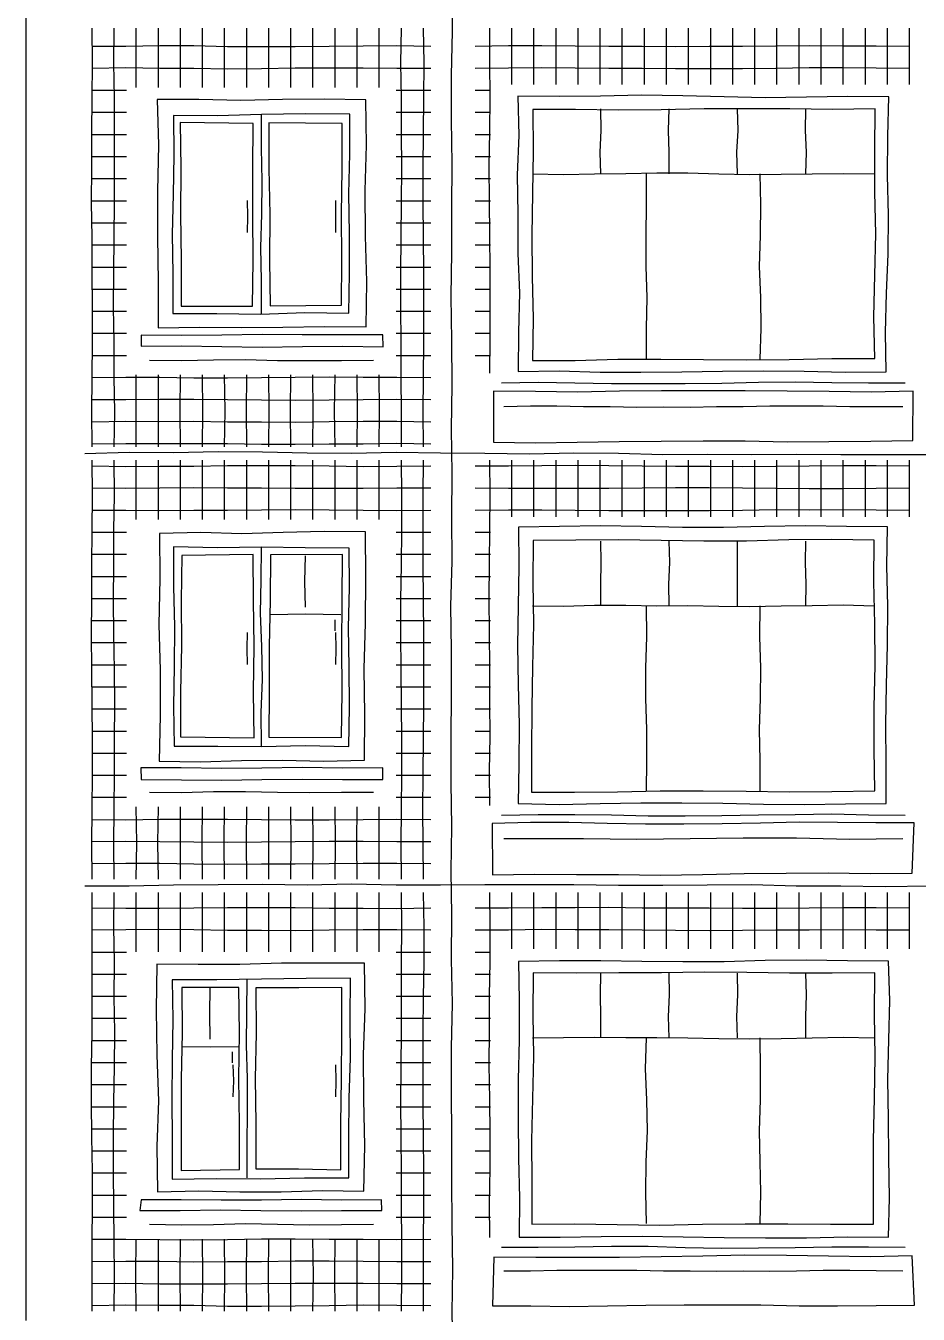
# Model space of a CAD drawing. Header units: millimetres. Extents: x 0 to 165, y 0 to 320.
# Drawn here: x 0 to 60.6, y 78.9 to 166.4 of the extents above; entities that cross this region are included whole.
import ezdxf

# ---------------------------------------------------------------- set-up
doc = ezdxf.new("R2010")
doc.units = ezdxf.units.MM
for name, color, linetype, true_color in [('01_KARKAS', 1, 'Continuous', 0xd62728), ('02_PROYOMY', 5, 'Continuous', 0x1f5fd6), ('03_BALKONY', 3, 'Continuous', 0x2ca02c), ('04_KLADKA', 32, 'Continuous', 0x8c5a2b)]:
    doc.layers.add(name, color=color, linetype=linetype, true_color=true_color)

msp = doc.modelspace()

# ---------------------------------------------------------------- linework, layer by layer
at = {"layer": '01_KARKAS'}
for points in [[(0, 169.057), (0, 166.038), (0, 163.019), (0, 160), (0, 156.981), (0, 153.962), (0, 150.943), (0, 147.925), (0, 144.906), (0, 141.887), (0, 138.868), (0, 135.849), (0, 132.83), (0, 129.811), (0, 126.792), (0, 123.774), (0, 120.755), (0, 117.736), (0, 114.717), (0, 111.698), (0, 108.679), (0, 105.66), (0, 102.642), (0, 99.623), (0, 96.604), (0, 93.585), (0, 90.566), (0, 87.547), (0, 84.528), (0, 81.509), (0, 78.491)], [(29.018, 76), (28.949, 79), (28.989, 82), (28.94, 85), (28.929, 88), (28.915, 91), (28.905, 94), (28.906, 97), (28.965, 100), (28.896, 103), (28.924, 106), (28.889, 109), (28.932, 112), (28.882, 115), (28.887, 118), (28.894, 121), (28.896, 124), (28.866, 127), (28.95, 130), (28.927, 133), (28.956, 136), (28.913, 139), (28.944, 142), (28.916, 145), (28.882, 148), (28.923, 151), (28.933, 154), (28.941, 157), (28.911, 160), (28.913, 163), (28.981, 166), (28.953, 169)], [(4, 137.333), (7.019, 137.439), (10.038, 137.416), (13.058, 137.472), (16.077, 137.443), (19.096, 137.389), (22.115, 137.369), (25.135, 137.425), (28.154, 137.392), (31.173, 137.362), (34.192, 137.317), (37.212, 137.389), (40.231, 137.369), (43.25, 137.276), (46.269, 137.303), (49.288, 137.264), (52.308, 137.297), (55.327, 137.269), (58.346, 137.282), (61.365, 137.274)], [(4, 108), (7.019, 107.986), (10.038, 108.061), (13.058, 108.082), (16.077, 108.099), (19.096, 108.05), (22.115, 108.125), (25.135, 108.056), (28.154, 108.07), (31.173, 108.088), (34.192, 108.077), (37.212, 108.074), (40.231, 108.04), (43.25, 108.044), (46.269, 108.058), (49.288, 108.075), (52.308, 107.988), (55.327, 107.999), (58.346, 107.937), (61.365, 107.988)]]:
    msp.add_lwpolyline(points, dxfattribs=at)
at = {"layer": '02_PROYOMY'}
for points in [[(23.09, 161.356), (20.258, 161.395), (17.425, 161.376), (14.592, 161.306), (11.76, 161.367), (8.927, 161.364)], [(8.927, 161.364), (9.011, 158.264), (8.94, 155.164), (8.952, 152.065), (8.997, 148.965), (8.981, 145.865)], [(23.104, 145.935), (23.153, 149.019), (23.058, 152.103), (23.046, 155.188), (23.126, 158.272), (23.09, 161.356)], [(10.02, 160.291), (10.045, 157.602), (10.016, 154.913), (9.939, 152.224), (9.973, 149.534), (9.981, 146.845)], [(21.991, 160.377), (18.998, 160.389), (16.005, 160.345), (13.013, 160.261), (10.02, 160.291)], [(16, 146.833), (16.003, 149.083), (15.968, 151.333), (16.017, 153.583), (16.052, 155.833), (16.002, 158.083), (16, 160.333)], [(21.929, 146.877), (21.985, 149.577), (21.988, 152.277), (21.935, 154.977), (21.992, 157.677), (21.991, 160.377)], [(15.449, 159.742), (10.492, 159.805)], [(10.492, 159.805), (10.527, 156.691), (10.5, 153.578), (10.545, 150.464), (10.558, 147.351)], [(15.397, 147.336), (15.438, 150.438), (15.422, 153.539), (15.42, 156.641), (15.449, 159.742)], [(21.475, 159.735), (16.504, 159.781)], [(16.504, 159.781), (16.507, 156.676), (16.573, 153.571), (16.551, 150.465), (16.596, 147.36)], [(21.444, 147.415), (21.456, 150.495), (21.434, 153.575), (21.49, 156.655), (21.475, 159.735)], [(15.05, 152.343), (15.083, 153.428), (15.05, 154.513)], [(21.05, 152.343), (21.06, 153.428), (21.05, 154.513)], [(10.558, 147.351), (15.397, 147.336)], [(16.596, 147.36), (21.444, 147.415)], [(9.981, 146.845), (12.968, 146.852), (15.955, 146.805), (18.942, 146.916), (21.929, 146.877)], [(7.84, 145.383), (7.825, 144.635)], [(24.243, 145.398), (21.509, 145.385), (18.775, 145.398), (16.042, 145.415), (13.308, 145.378), (10.574, 145.354), (7.84, 145.383)], [(8.981, 145.865), (11.805, 145.916), (14.63, 145.884), (17.455, 145.906), (20.279, 145.972), (23.104, 145.935)], [(24.254, 144.586), (24.243, 145.398)], [(7.825, 144.635), (10.563, 144.654), (13.301, 144.605), (16.039, 144.564), (18.777, 144.602), (21.516, 144.632), (24.254, 144.586)], [(8.4, 143.683), (10.571, 143.653), (12.743, 143.698), (14.914, 143.715), (17.086, 143.655), (19.257, 143.652), (21.429, 143.658), (23.6, 143.683)], [(9.089, 131.915), (9.092, 128.823), (9.027, 125.731), (9.128, 122.639), (9.12, 119.548), (9.063, 116.456)], [(23.064, 132.025), (20.269, 132.045), (17.474, 131.983), (14.679, 131.894), (11.883, 131.984), (9.089, 131.915)], [(23.006, 116.516), (23.015, 119.618), (22.978, 122.72), (23.075, 125.821), (23.091, 128.923), (23.064, 132.025)], [(10.039, 130.996), (10.036, 128.294), (10.093, 125.591), (10.064, 122.889), (10.026, 120.186), (10.079, 117.484)], [(21.954, 130.924), (18.975, 130.941), (15.997, 130.975), (13.017, 130.926), (10.039, 130.996)], [(10.594, 130.422), (10.556, 127.341), (10.562, 124.259), (10.507, 121.178), (10.499, 118.097)], [(15.429, 130.49), (10.594, 130.422)], [(15.507, 118.049), (15.455, 121.159), (15.507, 124.27), (15.455, 127.38), (15.429, 130.49)], [(16, 117.5), (15.975, 119.75), (16.066, 122), (16.034, 124.25), (15.946, 126.5), (15.97, 128.75), (16, 131)], [(16.609, 130.46), (16.602, 127.365), (16.518, 124.27), (16.519, 121.175), (16.495, 118.08)], [(21.507, 130.484), (16.609, 130.46)], [(19, 126.91), (18.954, 128.655), (19, 130.4)], [(21.432, 118.056), (21.486, 121.163), (21.451, 124.27), (21.484, 127.377), (21.507, 130.484)], [(21.936, 117.461), (21.98, 120.154), (21.951, 122.846), (21.915, 125.539), (21.981, 128.232), (21.954, 130.924)], [(16.6, 126.41), (19, 126.45), (21.4, 126.41)], [(21, 125.31), (21, 126.06)], [(15.05, 123.01), (15.023, 124.095), (15.05, 125.18)], [(21.05, 123.01), (21.065, 124.095), (21.05, 125.18)], [(10.499, 118.097), (15.507, 118.049)], [(16.495, 118.08), (21.432, 118.056)], [(10.079, 117.484), (13.043, 117.463), (16.007, 117.453), (18.972, 117.523), (21.936, 117.461)], [(9.063, 116.456), (11.852, 116.415), (14.64, 116.506), (17.429, 116.533), (20.218, 116.459), (23.006, 116.516)], [(24.242, 115.991), (21.502, 115.986), (18.762, 116.024), (16.023, 115.984), (13.283, 115.968), (10.544, 115.995), (7.804, 116.006)], [(7.804, 116.006), (7.839, 115.216)], [(24.23, 115.2), (24.242, 115.991)], [(7.839, 115.216), (10.57, 115.189), (13.302, 115.165), (16.034, 115.208), (18.766, 115.232), (21.498, 115.212), (24.23, 115.2)], [(8.4, 114.35), (10.571, 114.322), (12.743, 114.392), (14.914, 114.397), (17.086, 114.341), (19.257, 114.326), (21.429, 114.351), (23.6, 114.35)], [(8.897, 102.677), (8.843, 99.585), (8.89, 96.494), (9.001, 93.403), (8.889, 90.311), (8.94, 87.22)], [(22.986, 102.732), (20.168, 102.732), (17.351, 102.749), (14.533, 102.653), (11.715, 102.642), (8.897, 102.677)], [(22.948, 87.27), (23.029, 90.362), (22.944, 93.455), (22.923, 96.547), (23.049, 99.639), (22.986, 102.732)], [(9.941, 101.604), (9.981, 98.9), (9.939, 96.197), (9.916, 93.494), (9.944, 90.79), (9.937, 88.087)], [(22.053, 101.72), (19.025, 101.712), (15.997, 101.663), (12.969, 101.619), (9.941, 101.604)], [(15.04, 88.167), (15.021, 90.417), (15.063, 92.667), (15.058, 94.917), (14.99, 97.167), (15.014, 99.417), (15.04, 101.667)], [(21.927, 88.171), (21.937, 90.881), (21.965, 93.591), (22.038, 96.3), (22.02, 99.01), (22.053, 101.72)], [(10.595, 101.091), (10.623, 97.988), (10.552, 94.885), (10.546, 91.782), (10.544, 88.679)], [(14.461, 101.085), (10.595, 101.091)], [(12.52, 97.577), (12.487, 99.322), (12.52, 101.067)], [(14.519, 88.74), (14.508, 91.826), (14.475, 94.912), (14.516, 97.999), (14.461, 101.085)], [(15.611, 101.067), (15.639, 97.994), (15.584, 94.921), (15.612, 91.849), (15.611, 88.776)], [(21.447, 101.09), (18.529, 101.06), (15.611, 101.067)], [(21.4, 88.724), (21.398, 91.816), (21.428, 94.907), (21.462, 97.999), (21.447, 101.09)], [(10.6, 97.077), (12.52, 97.053), (14.44, 97.077)], [(14.04, 95.977), (14.04, 96.727)], [(14.09, 93.677), (14.122, 94.762), (14.09, 95.847)], [(21.05, 93.677), (21.062, 94.762), (21.05, 95.847)], [(10.544, 88.679), (14.519, 88.74)], [(15.611, 88.776), (18.506, 88.776), (21.4, 88.724)], [(9.937, 88.087), (12.934, 88.127), (15.932, 88.096), (18.929, 88.168), (21.927, 88.171)], [(7.833, 86.685), (7.744, 85.944)], [(24.154, 86.671), (21.434, 86.652), (18.713, 86.694), (15.993, 86.665), (13.273, 86.647), (10.553, 86.683), (7.833, 86.685)], [(8.94, 87.22), (11.741, 87.292), (14.543, 87.23), (17.345, 87.209), (20.146, 87.304), (22.948, 87.27)], [(24.177, 85.957), (24.154, 86.671)], [(7.744, 85.944), (10.483, 85.957), (13.222, 85.989), (15.961, 85.946), (18.7, 85.93), (21.439, 85.957), (24.177, 85.957)], [(8.4, 85.017), (10.571, 84.984), (12.743, 85.003), (14.914, 85.062), (17.086, 85.02), (19.257, 84.989), (21.429, 85.002), (23.6, 85.017)]]:
    msp.add_lwpolyline(points, dxfattribs=at)
at = {"layer": '03_BALKONY'}
for points in [[(33.416, 161.606), (33.481, 158.936), (33.365, 156.266), (33.398, 153.596), (33.414, 150.925), (33.514, 148.256), (33.446, 145.585), (33.439, 142.915)], [(58.598, 161.56), (55.8, 161.575), (53.002, 161.521), (50.204, 161.494), (47.406, 161.559), (44.608, 161.622), (41.81, 161.655), (39.012, 161.6), (36.214, 161.566), (33.416, 161.606)], [(58.402, 142.875), (58.369, 145.545), (58.437, 148.214), (58.546, 150.882), (58.561, 153.552), (58.507, 156.222), (58.536, 158.891), (58.598, 161.56)], [(34.419, 160.684), (34.455, 157.846), (34.411, 155.007), (34.363, 152.169), (34.385, 149.331), (34.444, 146.493), (34.394, 143.655)], [(57.675, 160.726), (54.768, 160.703), (51.861, 160.744), (48.954, 160.741), (46.047, 160.733), (43.14, 160.679), (40.233, 160.649), (37.326, 160.693), (34.419, 160.684)], [(39.04, 156.333), (39.006, 157.8), (39.066, 159.267), (39.04, 160.733)], [(43.68, 156.333), (43.684, 157.8), (43.642, 159.267), (43.68, 160.733)], [(48.32, 156.333), (48.271, 157.8), (48.36, 159.267), (48.32, 160.733)], [(52.96, 156.333), (53.006, 157.8), (52.929, 159.267), (52.96, 160.733)], [(57.632, 143.789), (57.58, 146.612), (57.636, 149.435), (57.707, 152.257), (57.649, 155.08), (57.635, 157.903), (57.675, 160.726)], [(34.4, 156.333), (36.509, 156.285), (38.618, 156.314), (40.727, 156.35), (42.836, 156.392), (44.945, 156.384), (47.055, 156.326), (49.164, 156.285), (51.273, 156.296), (53.382, 156.322), (55.491, 156.346), (57.6, 156.333)], [(42.133, 143.733), (42.145, 145.833), (42.179, 147.933), (42.121, 150.033), (42.109, 152.133), (42.141, 154.233), (42.133, 156.333)], [(49.867, 143.733), (49.917, 145.833), (49.899, 147.933), (49.818, 150.033), (49.879, 152.133), (49.901, 154.233), (49.867, 156.333)], [(34.394, 143.655), (37.299, 143.648), (40.203, 143.737), (43.108, 143.754), (46.013, 143.724), (48.918, 143.701), (51.823, 143.712), (54.727, 143.778), (57.632, 143.789)], [(33.439, 142.915), (36.213, 142.953), (38.986, 142.85), (41.76, 142.869), (44.534, 142.895), (47.308, 142.931), (50.081, 142.943), (52.855, 142.924), (55.629, 142.858), (58.402, 142.875)], [(32.3, 142.133), (34.791, 142.179), (37.282, 142.134), (39.773, 142.102), (42.264, 142.099), (44.755, 142.094), (47.245, 142.125), (49.736, 142.18), (52.227, 142.207), (54.718, 142.153), (57.209, 142.146), (59.7, 142.133)], [(31.765, 141.571), (31.747, 138.1)], [(60.235, 141.566), (57.388, 141.509), (54.541, 141.545), (51.694, 141.561), (48.847, 141.593), (46, 141.591), (43.153, 141.583), (40.306, 141.573), (37.459, 141.499), (34.612, 141.559), (31.765, 141.571)], [(60.224, 138.218), (60.235, 141.566)], [(32.45, 140.533), (34.257, 140.584), (36.063, 140.58), (37.87, 140.535), (39.677, 140.541), (41.483, 140.485), (43.29, 140.511), (45.097, 140.496), (46.903, 140.53), (48.71, 140.538), (50.517, 140.571), (52.323, 140.576), (54.13, 140.575), (55.937, 140.538), (57.743, 140.537), (59.55, 140.533)], [(31.747, 138.1), (34.595, 138.057), (37.442, 138.109), (40.29, 138.156), (43.137, 138.175), (45.985, 138.189), (48.833, 138.189), (51.681, 138.142), (54.528, 138.156), (57.376, 138.188), (60.224, 138.218)], [(33.445, 132.349), (33.48, 129.669), (33.432, 126.988), (33.391, 124.308), (33.422, 121.627), (33.491, 118.947), (33.464, 116.266), (33.432, 113.586)], [(58.506, 132.365), (55.721, 132.384), (52.937, 132.438), (50.152, 132.379), (47.368, 132.318), (44.583, 132.327), (41.799, 132.38), (39.014, 132.419), (36.23, 132.384), (33.445, 132.349)], [(58.42, 113.589), (58.403, 116.271), (58.385, 118.954), (58.427, 121.636), (58.511, 124.318), (58.527, 127), (58.448, 129.683), (58.506, 132.365)], [(34.453, 131.425), (34.424, 128.581), (34.472, 125.736), (34.392, 122.892), (34.351, 120.047), (34.338, 117.203), (34.343, 114.358)], [(57.602, 131.458), (54.708, 131.496), (51.815, 131.472), (48.921, 131.4), (46.027, 131.396), (43.134, 131.426), (40.24, 131.483), (37.347, 131.451), (34.453, 131.425)], [(39.04, 127), (39.046, 128.467), (39.055, 129.933), (39.04, 131.4)], [(43.68, 127), (43.658, 128.467), (43.717, 129.933), (43.68, 131.4)], [(48.32, 127), (48.311, 128.467), (48.319, 129.933), (48.32, 131.4)], [(52.96, 127), (52.971, 128.467), (52.93, 129.933), (52.96, 131.4)], [(57.64, 114.441), (57.608, 117.277), (57.592, 120.114), (57.667, 122.95), (57.637, 125.786), (57.569, 128.622), (57.602, 131.458)], [(34.4, 127), (36.509, 126.976), (38.618, 127.035), (40.727, 127.038), (42.836, 127.007), (44.945, 127.011), (47.055, 126.974), (49.164, 126.954), (51.273, 126.998), (53.382, 127.013), (55.491, 127.063), (57.6, 127)], [(42.133, 114.4), (42.153, 116.5), (42.173, 118.6), (42.103, 120.7), (42.085, 122.8), (42.165, 124.9), (42.133, 127)], [(49.867, 114.4), (49.855, 116.5), (49.815, 118.6), (49.886, 120.7), (49.903, 122.8), (49.839, 124.9), (49.867, 127)], [(34.343, 114.358), (37.256, 114.352), (40.168, 114.381), (43.08, 114.44), (45.992, 114.435), (48.904, 114.412), (51.816, 114.374), (54.728, 114.404), (57.64, 114.441)], [(32.3, 112.8), (34.791, 112.824), (37.282, 112.836), (39.773, 112.81), (42.264, 112.751), (44.755, 112.74), (47.245, 112.767), (49.736, 112.811), (52.227, 112.84), (54.718, 112.876), (57.209, 112.822), (59.7, 112.8)], [(33.432, 113.586), (36.209, 113.519), (38.985, 113.571), (41.761, 113.635), (44.538, 113.628), (47.314, 113.615), (50.091, 113.537), (52.867, 113.518), (55.643, 113.563), (58.42, 113.589)], [(60.312, 112.262), (57.707, 112.262), (55.101, 112.283), (52.496, 112.316), (49.891, 112.249), (47.285, 112.204), (44.68, 112.174), (42.075, 112.189), (39.47, 112.226), (36.864, 112.287), (34.259, 112.3), (31.654, 112.222)], [(31.654, 112.222), (31.697, 108.731)], [(60.173, 108.844), (60.312, 112.262)], [(32.45, 111.2), (34.257, 111.216), (36.063, 111.205), (37.87, 111.195), (39.677, 111.18), (41.483, 111.157), (43.29, 111.185), (45.097, 111.204), (46.903, 111.229), (48.71, 111.253), (50.517, 111.259), (52.323, 111.242), (54.13, 111.198), (55.937, 111.168), (57.743, 111.186), (59.55, 111.2)], [(31.697, 108.731), (34.545, 108.786), (37.392, 108.755), (40.24, 108.756), (43.088, 108.72), (45.935, 108.762), (48.782, 108.828), (51.63, 108.856), (54.477, 108.878), (57.325, 108.829), (60.173, 108.844)], [(33.449, 102.862), (33.506, 100.189), (33.486, 97.515), (33.428, 94.841), (33.428, 92.168), (33.459, 89.494), (33.509, 86.821), (33.486, 84.147)], [(58.574, 102.885), (55.782, 102.893), (52.99, 102.943), (50.199, 102.917), (47.407, 102.823), (44.615, 102.839), (41.824, 102.862), (39.032, 102.898), (36.24, 102.905), (33.449, 102.862)], [(58.575, 84.144), (58.643, 86.821), (58.586, 89.499), (58.563, 92.176), (58.535, 94.853), (58.584, 97.53), (58.652, 100.208), (58.574, 102.885)], [(34.457, 102.093), (34.419, 99.248), (34.471, 96.402), (34.395, 93.557), (34.342, 90.712), (34.349, 87.866), (34.347, 85.021)], [(57.645, 102.09), (54.747, 102.053), (51.848, 102.057), (48.95, 102.103), (46.051, 102.13), (43.153, 102.092), (40.254, 102.078), (37.356, 102.054), (34.457, 102.093)], [(39.04, 97.667), (39.047, 99.133), (39.018, 100.6), (39.04, 102.067)], [(43.68, 97.667), (43.636, 99.133), (43.694, 100.6), (43.68, 102.067)], [(48.32, 97.667), (48.267, 99.133), (48.342, 100.6), (48.32, 102.067)], [(52.96, 97.667), (52.96, 99.133), (52.994, 100.6), (52.96, 102.067)], [(57.543, 85.03), (57.56, 87.874), (57.549, 90.717), (57.621, 93.56), (57.667, 96.403), (57.61, 99.247), (57.645, 102.09)], [(34.4, 97.667), (36.509, 97.699), (38.618, 97.716), (40.727, 97.705), (42.836, 97.705), (44.945, 97.668), (47.055, 97.632), (49.164, 97.606), (51.273, 97.638), (53.382, 97.678), (55.491, 97.712), (57.6, 97.667)], [(42.133, 85.067), (42.094, 87.167), (42.115, 89.267), (42.2, 91.367), (42.166, 93.467), (42.072, 95.567), (42.133, 97.667)], [(49.867, 85.067), (49.905, 87.167), (49.854, 89.267), (49.813, 91.367), (49.873, 93.467), (49.886, 95.567), (49.867, 97.667)], [(34.347, 85.021), (37.246, 85.042), (40.146, 85.004), (43.045, 84.966), (45.945, 85.036), (48.844, 85.044), (51.744, 85.052), (54.644, 85.017), (57.543, 85.03)], [(33.486, 84.147), (36.274, 84.139), (39.062, 84.188), (41.849, 84.206), (44.637, 84.169), (47.424, 84.13), (50.212, 84.093), (53, 84.093), (55.787, 84.166), (58.575, 84.144)], [(32.3, 83.467), (34.791, 83.456), (37.282, 83.493), (39.773, 83.54), (42.264, 83.522), (44.755, 83.435), (47.245, 83.396), (49.736, 83.41), (52.227, 83.44), (54.718, 83.495), (57.209, 83.496), (59.7, 83.467)], [(31.778, 82.778), (31.678, 79.488)], [(60.174, 82.881), (57.335, 82.816), (54.495, 82.856), (51.655, 82.889), (48.816, 82.912), (45.976, 82.843), (43.137, 82.811), (40.297, 82.76), (37.457, 82.767), (34.618, 82.773), (31.778, 82.778)], [(60.328, 79.521), (60.174, 82.881)], [(32.45, 81.867), (34.257, 81.862), (36.063, 81.904), (37.87, 81.901), (39.677, 81.899), (41.483, 81.91), (43.29, 81.852), (45.097, 81.854), (46.903, 81.825), (48.71, 81.846), (50.517, 81.829), (52.323, 81.853), (54.13, 81.907), (55.937, 81.892), (57.743, 81.889), (59.55, 81.867)], [(31.678, 79.488), (34.283, 79.486), (36.887, 79.427), (39.492, 79.482), (42.096, 79.529), (44.701, 79.542), (47.305, 79.545), (49.91, 79.549), (52.514, 79.486), (55.119, 79.492), (57.723, 79.5), (60.328, 79.521)]]:
    msp.add_lwpolyline(points, dxfattribs=at)
at = {"layer": '04_KLADKA'}
for points in [[(4.5, 137.783), (4.474, 140.153), (4.51, 142.522), (4.535, 144.892), (4.524, 147.261), (4.498, 149.631), (4.497, 152), (4.47, 154.369), (4.479, 156.739), (4.493, 159.108), (4.516, 161.478), (4.533, 163.847), (4.5, 166.217)], [(6, 137.783), (6.04, 140.153), (6.001, 142.522), (6.001, 144.892), (5.965, 147.261), (5.974, 149.631), (5.992, 152), (6.015, 154.369), (6.03, 156.739), (6.029, 159.108), (6.02, 161.478), (5.987, 163.847), (6, 166.217)], [(7.5, 162.183), (7.5, 166.217)], [(9, 162.183), (9, 166.217)], [(10.5, 162.183), (10.5, 166.217)], [(12, 162.183), (12, 166.217)], [(13.5, 162.183), (13.5, 166.217)], [(15, 162.183), (15, 166.217)], [(16.5, 162.183), (16.5, 166.217)], [(18, 162.183), (18, 166.217)], [(19.5, 162.183), (19.5, 166.217)], [(21, 162.183), (21, 166.217)], [(22.5, 162.183), (22.5, 166.217)], [(24, 162.183), (24, 166.217)], [(25.5, 137.783), (25.515, 140.153), (25.488, 142.522), (25.491, 144.892), (25.466, 147.261), (25.472, 149.631), (25.493, 152), (25.509, 154.369), (25.523, 156.739), (25.516, 159.108), (25.499, 161.478), (25.468, 163.847), (25.5, 166.217)], [(27, 137.783), (26.981, 140.153), (27.01, 142.522), (27.021, 144.892), (27.022, 147.261), (27.025, 149.631), (26.997, 152), (26.973, 154.369), (26.975, 156.739), (27, 159.108), (27.026, 161.478), (27.041, 163.847), (27, 166.217)], [(31.5, 142.783), (31.531, 145.127), (31.532, 147.47), (31.522, 149.813), (31.495, 152.157), (31.478, 154.5), (31.471, 156.843), (31.504, 159.187), (31.53, 161.53), (31.515, 163.873), (31.5, 166.217)], [(33, 162.383), (33, 166.217)], [(34.5, 162.383), (34.5, 166.217)], [(36, 162.383), (36, 166.217)], [(37.5, 162.383), (37.5, 166.217)], [(39, 162.383), (39, 166.217)], [(40.5, 162.383), (40.5, 166.217)], [(42, 162.383), (42, 166.217)], [(43.5, 162.383), (43.5, 166.217)], [(45, 162.383), (45, 166.217)], [(46.5, 162.383), (46.5, 166.217)], [(48, 162.383), (48, 166.217)], [(49.5, 162.383), (49.5, 166.217)], [(51, 162.383), (51, 166.217)], [(52.5, 162.383), (52.5, 166.217)], [(54, 162.383), (54, 166.217)], [(55.5, 162.383), (55.5, 166.217)], [(57, 162.383), (57, 166.217)], [(58.5, 162.383), (58.5, 166.217)], [(60, 162.383), (60, 166.217)], [(4.5, 165), (6.8, 165.002), (9.1, 165.038), (11.4, 165.032), (13.7, 164.979), (16, 164.971), (18.3, 164.977), (20.6, 164.987), (22.9, 165.015), (25.2, 165.042), (27.5, 165)], [(30.5, 165), (32.769, 165.029), (35.038, 165.045), (37.308, 165.01), (39.577, 164.999), (41.846, 164.988), (44.115, 164.966), (46.385, 164.98), (48.654, 165.001), (50.923, 165.017), (53.192, 165.037), (55.462, 165.02), (57.731, 165.005), (60, 165)], [(4.5, 163.5), (6.8, 163.541), (9.1, 163.505), (11.4, 163.494), (13.7, 163.459), (16, 163.482), (18.3, 163.518), (20.6, 163.53), (22.9, 163.531), (25.2, 163.499), (27.5, 163.5)], [(30.5, 163.5), (32.769, 163.52), (35.038, 163.545), (37.308, 163.525), (39.577, 163.492), (41.846, 163.492), (44.115, 163.47), (46.385, 163.469), (48.654, 163.475), (50.923, 163.506), (53.192, 163.536), (55.462, 163.542), (57.731, 163.528), (60, 163.5)], [(4.5, 162), (6.85, 162)], [(25.15, 162), (27.5, 162)], [(30.5, 162), (31.55, 162)], [(4.5, 160.5), (6.85, 160.5)], [(25.15, 160.5), (27.5, 160.5)], [(30.5, 160.5), (31.55, 160.5)], [(4.5, 159), (6.85, 159)], [(25.15, 159), (27.5, 159)], [(30.5, 159), (31.55, 159)], [(4.5, 157.5), (6.85, 157.5)], [(25.15, 157.5), (27.5, 157.5)], [(30.5, 157.5), (31.55, 157.5)], [(4.5, 156), (6.85, 156)], [(25.15, 156), (27.5, 156)], [(30.5, 156), (31.55, 156)], [(4.5, 154.5), (6.85, 154.5)], [(25.15, 154.5), (27.5, 154.5)], [(30.5, 154.5), (31.55, 154.5)], [(4.5, 153), (6.85, 153)], [(25.15, 153), (27.5, 153)], [(30.5, 153), (31.55, 153)], [(4.5, 151.5), (6.85, 151.5)], [(25.15, 151.5), (27.5, 151.5)], [(30.5, 151.5), (31.55, 151.5)], [(4.5, 150), (6.85, 150)], [(25.15, 150), (27.5, 150)], [(30.5, 150), (31.55, 150)], [(4.5, 148.5), (6.85, 148.5)], [(25.15, 148.5), (27.5, 148.5)], [(30.5, 148.5), (31.55, 148.5)], [(4.5, 147), (6.85, 147)], [(25.15, 147), (27.5, 147)], [(30.5, 147), (31.55, 147)], [(4.5, 145.5), (6.85, 145.5)], [(25.15, 145.5), (27.5, 145.5)], [(30.5, 145.5), (31.55, 145.5)], [(4.5, 144), (6.85, 144)], [(25.15, 144), (27.5, 144)], [(30.5, 144), (31.55, 144)], [(7.5, 137.783), (7.484, 140.233), (7.5, 142.683)], [(9, 137.783), (9.013, 140.233), (9, 142.683)], [(10.5, 137.783), (10.48, 140.233), (10.5, 142.683)], [(12, 137.783), (12.025, 140.233), (12, 142.683)], [(13.5, 137.783), (13.529, 140.233), (13.5, 142.683)], [(15, 137.783), (14.99, 140.233), (15, 142.683)], [(16.5, 137.783), (16.523, 140.233), (16.5, 142.683)], [(18, 137.783), (17.972, 140.233), (18, 142.683)], [(19.5, 137.783), (19.519, 140.233), (19.5, 142.683)], [(21, 137.783), (20.963, 140.233), (21, 142.683)], [(22.5, 137.783), (22.512, 140.233), (22.5, 142.683)], [(24, 137.783), (24.011, 140.233), (24, 142.683)], [(4.5, 142.5), (6.8, 142.528), (9.1, 142.53), (11.4, 142.477), (13.7, 142.48), (16, 142.49), (18.3, 142.513), (20.6, 142.539), (22.9, 142.519), (25.2, 142.515), (27.5, 142.5)], [(4.5, 141), (6.8, 140.997), (9.1, 141.03), (11.4, 141.039), (13.7, 141.004), (16, 140.982), (18.3, 140.963), (20.6, 140.991), (22.9, 141.006), (25.2, 141.019), (27.5, 141)], [(4.5, 139.5), (6.8, 139.526), (9.1, 139.522), (11.4, 139.528), (13.7, 139.484), (16, 139.485), (18.3, 139.46), (20.6, 139.506), (22.9, 139.527), (25.2, 139.54), (27.5, 139.5)], [(4.5, 138), (6.8, 138.014), (9.1, 138.029), (11.4, 138.022), (13.7, 138.014), (16, 137.968), (18.3, 137.974), (20.6, 137.989), (22.9, 138.004), (25.2, 138.037), (27.5, 138)], [(4.5, 108.45), (4.484, 110.819), (4.513, 113.189), (4.523, 115.558), (4.526, 117.928), (4.504, 120.297), (4.487, 122.667), (4.462, 125.036), (4.488, 127.406), (4.482, 129.775), (4.51, 132.144), (4.525, 134.514), (4.5, 136.883)], [(4.5, 136.5), (6.8, 136.468), (9.1, 136.473), (11.4, 136.473), (13.7, 136.527), (16, 136.52), (18.3, 136.521), (20.6, 136.505), (22.9, 136.468), (25.2, 136.47), (27.5, 136.5)], [(6, 108.45), (5.985, 110.819), (5.997, 113.189), (6.023, 115.558), (6.018, 117.928), (6.042, 120.297), (6.022, 122.667), (5.987, 125.036), (5.962, 127.406), (5.969, 129.775), (5.979, 132.144), (6.017, 134.514), (6, 136.883)], [(7.5, 132.85), (7.5, 136.883)], [(9, 132.85), (9, 136.883)], [(10.5, 132.85), (10.5, 136.883)], [(12, 132.85), (12, 136.883)], [(13.5, 132.85), (13.5, 136.883)], [(15, 132.85), (15, 136.883)], [(16.5, 132.85), (16.5, 136.883)], [(18, 132.85), (18, 136.883)], [(19.5, 132.85), (19.5, 136.883)], [(21, 132.85), (21, 136.883)], [(22.5, 132.85), (22.5, 136.883)], [(24, 132.85), (24, 136.883)], [(25.5, 108.45), (25.493, 110.819), (25.508, 113.189), (25.532, 115.558), (25.524, 117.928), (25.513, 120.297), (25.492, 122.667), (25.474, 125.036), (25.467, 127.406), (25.501, 129.775), (25.532, 132.144), (25.537, 134.514), (25.5, 136.883)], [(27, 108.45), (26.978, 110.819), (26.963, 113.189), (26.971, 115.558), (27.012, 117.928), (27.022, 120.297), (27.027, 122.667), (27.031, 125.036), (26.992, 127.406), (26.99, 129.775), (26.986, 132.144), (26.968, 134.514), (27, 136.883)], [(30.5, 136.5), (32.769, 136.501), (35.038, 136.53), (37.308, 136.544), (39.577, 136.524), (41.846, 136.508), (44.115, 136.484), (46.385, 136.486), (48.654, 136.463), (50.923, 136.478), (53.192, 136.501), (55.462, 136.535), (57.731, 136.519), (60, 136.5)], [(31.5, 113.45), (31.477, 115.793), (31.527, 118.137), (31.514, 120.48), (31.511, 122.823), (31.493, 125.167), (31.467, 127.51), (31.486, 129.853), (31.496, 132.197), (31.526, 134.54), (31.5, 136.883)], [(33, 133.05), (33, 136.883)], [(34.5, 133.05), (34.5, 136.883)], [(36, 133.05), (36, 136.883)], [(37.5, 133.05), (37.5, 136.883)], [(39, 133.05), (39, 136.883)], [(40.5, 133.05), (40.5, 136.883)], [(42, 133.05), (42, 136.883)], [(43.5, 133.05), (43.5, 136.883)], [(45, 133.05), (45, 136.883)], [(46.5, 133.05), (46.5, 136.883)], [(48, 133.05), (48, 136.883)], [(49.5, 133.05), (49.5, 136.883)], [(51, 133.05), (51, 136.883)], [(52.5, 133.05), (52.5, 136.883)], [(54, 133.05), (54, 136.883)], [(55.5, 133.05), (55.5, 136.883)], [(57, 133.05), (57, 136.883)], [(58.5, 133.05), (58.5, 136.883)], [(60, 133.05), (60, 136.883)], [(4.5, 135), (6.8, 134.99), (9.1, 135.017), (11.4, 135.033), (13.7, 135.018), (16, 134.999), (18.3, 134.981), (20.6, 134.985), (22.9, 134.994), (25.2, 135.011), (27.5, 135)], [(30.5, 135), (32.769, 134.985), (35.038, 134.986), (37.308, 134.983), (39.577, 134.988), (41.846, 135.003), (44.115, 135.027), (46.385, 135.022), (48.654, 135.005), (50.923, 134.998), (53.192, 134.975), (55.462, 134.968), (57.731, 134.982), (60, 135)], [(4.5, 133.5), (6.8, 133.495), (9.1, 133.461), (11.4, 133.493), (13.7, 133.504), (16, 133.522), (18.3, 133.531), (20.6, 133.508), (22.9, 133.485), (25.2, 133.476), (27.5, 133.5)], [(30.5, 133.5), (32.769, 133.518), (35.038, 133.514), (37.308, 133.501), (39.577, 133.479), (41.846, 133.469), (44.115, 133.475), (46.385, 133.475), (48.654, 133.496), (50.923, 133.531), (53.192, 133.52), (55.462, 133.529), (57.731, 133.511), (60, 133.5)], [(4.5, 132), (6.85, 132)], [(25.15, 132), (27.5, 132)], [(30.5, 132), (31.55, 132)], [(4.5, 130.5), (6.85, 130.5)], [(25.15, 130.5), (27.5, 130.5)], [(30.5, 130.5), (31.55, 130.5)], [(4.5, 129), (6.85, 129)], [(25.15, 129), (27.5, 129)], [(30.5, 129), (31.55, 129)], [(4.5, 127.5), (6.85, 127.5)], [(25.15, 127.5), (27.5, 127.5)], [(30.5, 127.5), (31.55, 127.5)], [(4.5, 126), (6.85, 126)], [(25.15, 126), (27.5, 126)], [(30.5, 126), (31.55, 126)], [(4.5, 124.5), (6.85, 124.5)], [(25.15, 124.5), (27.5, 124.5)], [(30.5, 124.5), (31.55, 124.5)], [(4.5, 123), (6.85, 123)], [(25.15, 123), (27.5, 123)], [(30.5, 123), (31.55, 123)], [(4.5, 121.5), (6.85, 121.5)], [(25.15, 121.5), (27.5, 121.5)], [(30.5, 121.5), (31.55, 121.5)], [(4.5, 120), (6.85, 120)], [(25.15, 120), (27.5, 120)], [(30.5, 120), (31.55, 120)], [(4.5, 118.5), (6.85, 118.5)], [(25.15, 118.5), (27.5, 118.5)], [(30.5, 118.5), (31.55, 118.5)], [(4.5, 117), (6.85, 117)], [(25.15, 117), (27.5, 117)], [(30.5, 117), (31.55, 117)], [(4.5, 115.5), (6.85, 115.5)], [(25.15, 115.5), (27.5, 115.5)], [(30.5, 115.5), (31.55, 115.5)], [(4.5, 114), (6.85, 114)], [(25.15, 114), (27.5, 114)], [(30.5, 114), (31.55, 114)], [(7.5, 108.45), (7.531, 110.9), (7.5, 113.35)], [(9, 108.45), (8.971, 110.9), (9, 113.35)], [(10.5, 108.45), (10.508, 110.9), (10.5, 113.35)], [(12, 108.45), (11.975, 110.9), (12, 113.35)], [(13.5, 108.45), (13.466, 110.9), (13.5, 113.35)], [(15, 108.45), (14.976, 110.9), (15, 113.35)], [(16.5, 108.45), (16.496, 110.9), (16.5, 113.35)], [(18, 108.45), (18.026, 110.9), (18, 113.35)], [(19.5, 108.45), (19.505, 110.9), (19.5, 113.35)], [(21, 108.45), (21.036, 110.9), (21, 113.35)], [(22.5, 108.45), (22.468, 110.9), (22.5, 113.35)], [(24, 108.45), (23.983, 110.9), (24, 113.35)], [(4.5, 112.5), (6.8, 112.482), (9.1, 112.511), (11.4, 112.515), (13.7, 112.518), (16, 112.485), (18.3, 112.463), (20.6, 112.472), (22.9, 112.506), (25.2, 112.521), (27.5, 112.5)], [(4.5, 111), (6.8, 111.014), (9.1, 111.011), (11.4, 110.97), (13.7, 110.962), (16, 110.989), (18.3, 110.999), (20.6, 111.025), (22.9, 111.018), (25.2, 111.01), (27.5, 111)], [(4.5, 109.5), (6.8, 109.521), (9.1, 109.528), (11.4, 109.496), (13.7, 109.468), (16, 109.482), (18.3, 109.492), (20.6, 109.517), (22.9, 109.534), (25.2, 109.522), (27.5, 109.5)], [(4.5, 79.117), (4.5, 81.486), (4.517, 83.856), (4.534, 86.225), (4.523, 88.594), (4.48, 90.964), (4.473, 93.333), (4.46, 95.703), (4.499, 98.072), (4.509, 100.442), (4.518, 102.811), (4.516, 105.181), (4.5, 107.55)], [(6, 79.117), (6.016, 81.486), (6.007, 83.856), (5.983, 86.225), (5.962, 88.594), (5.958, 90.964), (5.975, 93.333), (6.02, 95.703), (6.041, 98.072), (6.012, 100.442), (6.025, 102.811), (5.977, 105.181), (6, 107.55)], [(7.5, 103.517), (7.5, 107.55)], [(9, 103.517), (9, 107.55)], [(10.5, 103.517), (10.5, 107.55)], [(12, 103.517), (12, 107.55)], [(13.5, 103.517), (13.5, 107.55)], [(15, 103.517), (15, 107.55)], [(16.5, 103.517), (16.5, 107.55)], [(18, 103.517), (18, 107.55)], [(19.5, 103.517), (19.5, 107.55)], [(21, 103.517), (21, 107.55)], [(22.5, 103.517), (22.5, 107.55)], [(24, 103.517), (24, 107.55)], [(25.5, 79.117), (25.538, 81.486), (25.522, 83.856), (25.502, 86.225), (25.504, 88.594), (25.487, 90.964), (25.464, 93.333), (25.486, 95.703), (25.519, 98.072), (25.512, 100.442), (25.513, 102.811), (25.526, 105.181), (25.5, 107.55)], [(27, 79.117), (27.011, 81.486), (27.01, 83.856), (27.023, 86.225), (27.028, 88.594), (27.012, 90.964), (26.97, 93.333), (26.97, 95.703), (26.975, 98.072), (27.009, 100.442), (27.037, 102.811), (27.043, 105.181), (27, 107.55)], [(31.5, 84.117), (31.49, 86.46), (31.525, 88.803), (31.533, 91.147), (31.505, 93.49), (31.471, 95.833), (31.472, 98.177), (31.477, 100.52), (31.53, 102.863), (31.518, 105.207), (31.5, 107.55)], [(33, 103.717), (33, 107.55)], [(34.5, 103.717), (34.5, 107.55)], [(36, 103.717), (36, 107.55)], [(37.5, 103.717), (37.5, 107.55)], [(39, 103.717), (39, 107.55)], [(40.5, 103.717), (40.5, 107.55)], [(42, 103.717), (42, 107.55)], [(43.5, 103.717), (43.5, 107.55)], [(45, 103.717), (45, 107.55)], [(46.5, 103.717), (46.5, 107.55)], [(48, 103.717), (48, 107.55)], [(49.5, 103.717), (49.5, 107.55)], [(51, 103.717), (51, 107.55)], [(52.5, 103.717), (52.5, 107.55)], [(54, 103.717), (54, 107.55)], [(55.5, 103.717), (55.5, 107.55)], [(57, 103.717), (57, 107.55)], [(58.5, 103.717), (58.5, 107.55)], [(60, 103.717), (60, 107.55)], [(4.5, 106.5), (6.8, 106.48), (9.1, 106.484), (11.4, 106.489), (13.7, 106.528), (16, 106.529), (18.3, 106.532), (20.6, 106.48), (22.9, 106.471), (25.2, 106.463), (27.5, 106.5)], [(30.5, 106.5), (32.769, 106.501), (35.038, 106.524), (37.308, 106.518), (39.577, 106.54), (41.846, 106.51), (44.115, 106.501), (46.385, 106.488), (48.654, 106.485), (50.923, 106.477), (53.192, 106.489), (55.462, 106.531), (57.731, 106.523), (60, 106.5)], [(4.5, 105), (6.8, 105.035), (9.1, 105.043), (11.4, 105.025), (13.7, 104.987), (16, 104.984), (18.3, 104.97), (20.6, 105.012), (22.9, 105.02), (25.2, 105.021), (27.5, 105)], [(30.5, 105), (32.769, 105.016), (35.038, 105.04), (37.308, 105.017), (39.577, 105.028), (41.846, 104.998), (44.115, 104.986), (46.385, 104.961), (48.654, 104.986), (50.923, 104.998), (53.192, 105.005), (55.462, 105.031), (57.731, 105.009), (60, 105)], [(4.5, 103.5), (6.85, 103.5)], [(25.15, 103.5), (27.5, 103.5)], [(30.5, 103.5), (31.55, 103.5)], [(4.5, 102), (6.85, 102)], [(25.15, 102), (27.5, 102)], [(30.5, 102), (31.55, 102)], [(4.5, 100.5), (6.85, 100.5)], [(25.15, 100.5), (27.5, 100.5)], [(30.5, 100.5), (31.55, 100.5)], [(4.5, 99), (6.85, 99)], [(25.15, 99), (27.5, 99)], [(30.5, 99), (31.55, 99)], [(4.5, 97.5), (6.85, 97.5)], [(25.15, 97.5), (27.5, 97.5)], [(30.5, 97.5), (31.55, 97.5)], [(4.5, 96), (6.85, 96)], [(25.15, 96), (27.5, 96)], [(30.5, 96), (31.55, 96)], [(4.5, 94.5), (6.85, 94.5)], [(25.15, 94.5), (27.5, 94.5)], [(30.5, 94.5), (31.55, 94.5)], [(4.5, 93), (6.85, 93)], [(25.15, 93), (27.5, 93)], [(30.5, 93), (31.55, 93)], [(4.5, 91.5), (6.85, 91.5)], [(25.15, 91.5), (27.5, 91.5)], [(30.5, 91.5), (31.55, 91.5)], [(4.5, 90), (6.85, 90)], [(25.15, 90), (27.5, 90)], [(30.5, 90), (31.55, 90)], [(4.5, 88.5), (6.85, 88.5)], [(25.15, 88.5), (27.5, 88.5)], [(30.5, 88.5), (31.55, 88.5)], [(4.5, 87), (6.85, 87)], [(25.15, 87), (27.5, 87)], [(30.5, 87), (31.55, 87)], [(4.5, 85.5), (6.85, 85.5)], [(25.15, 85.5), (27.5, 85.5)], [(30.5, 85.5), (31.55, 85.5)], [(4.5, 84), (6.8, 84.004), (9.1, 83.987), (11.4, 83.972), (13.7, 83.988), (16, 84.03), (18.3, 84.026), (20.6, 84.004), (22.9, 84.007), (25.2, 83.974), (27.5, 84)], [(7.5, 79.117), (7.48, 81.567), (7.5, 84.017)], [(9, 79.117), (9.011, 81.567), (9, 84.017)], [(10.5, 79.117), (10.483, 81.567), (10.5, 84.017)], [(12, 79.117), (12.014, 81.567), (12, 84.017)], [(13.5, 79.117), (13.51, 81.567), (13.5, 84.017)], [(15, 79.117), (14.98, 81.567), (15, 84.017)], [(16.5, 79.117), (16.469, 81.567), (16.5, 84.017)], [(18, 79.117), (18.002, 81.567), (18, 84.017)], [(19.5, 79.117), (19.523, 81.567), (19.5, 84.017)], [(21, 79.117), (20.972, 81.567), (21, 84.017)], [(22.5, 79.117), (22.489, 81.567), (22.5, 84.017)], [(24, 79.117), (23.983, 81.567), (24, 84.017)], [(4.5, 82.5), (6.8, 82.504), (9.1, 82.507), (11.4, 82.464), (13.7, 82.484), (16, 82.484), (18.3, 82.531), (20.6, 82.541), (22.9, 82.507), (25.2, 82.492), (27.5, 82.5)], [(4.5, 81), (6.8, 81.015), (9.1, 80.984), (11.4, 80.968), (13.7, 80.964), (16, 80.993), (18.3, 81.029), (20.6, 81.027), (22.9, 81.012), (25.2, 80.998), (27.5, 81)], [(4.5, 79.5), (6.8, 79.54), (9.1, 79.524), (11.4, 79.516), (13.7, 79.465), (16, 79.464), (18.3, 79.492), (20.6, 79.5), (22.9, 79.54), (25.2, 79.523), (27.5, 79.5)]]:
    msp.add_lwpolyline(points, dxfattribs=at)

doc.saveas('drawing.dxf')
